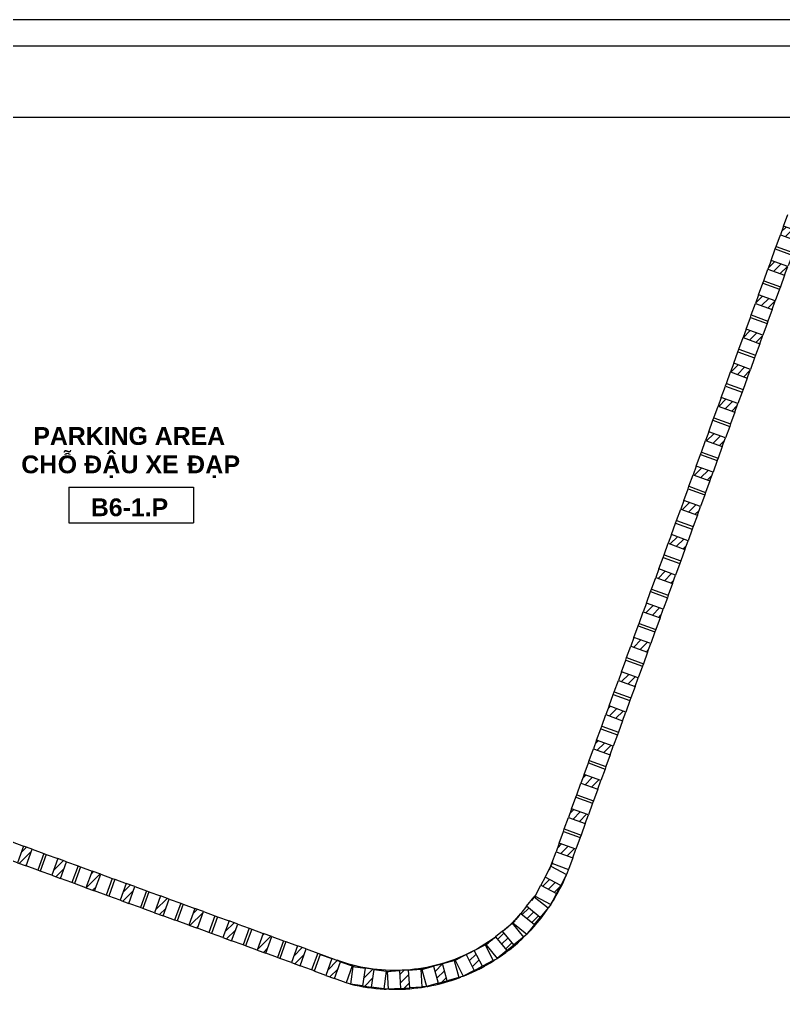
# Model space of a CAD drawing. Header units: millimetres. Extents: x -32090 to 18410, y 18847 to 76047.
# Drawn here: x -14920 to -10622, y 70566 to 76047 of the extents above; entities that cross this region are included whole.
import ezdxf

# ---------------------------------------------------------------- set-up
doc = ezdxf.new("R2010")
doc.units = ezdxf.units.MM
for name, color, linetype, lineweight in [('A-AREA-IDEN', 2, 'Continuous', 9), ('A-FLOR', 192, 'Continuous', 5), ('A-GLAZ-CURT', 52, 'Continuous', 5), ('A-GLAZ-CWMG', 51, 'Continuous', 5), ('A-WALL', 113, 'Continuous', 5)]:
    doc.layers.add(name, color=color, linetype=linetype, lineweight=lineweight)
doc.styles.add('Arial_B', font='arialbd.ttf', dxfattribs={"height": 100})
doc.styles.add('Arial_B_1', font='arialbd.ttf', dxfattribs={"height": 100})

# ---------------------------------------------------------------- blocks, each defined once
blk = doc.blocks.new('GUTTER_1 - GUTTER_1-8544427-1st Traffic Floor Plan - Pedestrian')
at = {"layer": 'A-FLOR'}
for p, q in [((-32089.9, 76047.2), (18410.1, 76047.2)), ((18260.1, 75897.2), (-31939.9, 75897.2))]:
    blk.add_line(p, q, dxfattribs=at)
blk = doc.blocks.new('X Block - X Block-V652-1st Traffic Floor Plan - Pedestrian')
at = {"layer": 'A-GLAZ-CURT'}
h = blk.add_hatch(dxfattribs=at)
h.set_pattern_fill('FP_646', color=256, style=0, pattern_type=2)
h.set_pattern_definition([(65, (38385.587, -61949.525), (-31.720773, 14.79164), [])])
h.paths.add_polyline_path([(18.3, -50), (18.3, 50), (-33.3, 50), (-33.3, -50), (-12.2, -50)])
for p, q in [((-102.5, 50), (-102.5, -50)), ((-102.5, 50), (-33.3, 50)), ((18.3, 50), (-33.3, 50)), ((-33.3, 50), (-33.3, -50)), ((18.3, -50), (18.3, 50)), ((18.3, 50), (87.5, 50)), ((87.5, 50), (87.5, -50)), ((-33.3, -50), (-102.5, -50)), ((-33.3, -50), (18.3, -50)), ((87.5, -50), (18.3, -50))]:
    blk.add_line(p, q, dxfattribs=at)
blk = doc.blocks.new('X Block - X Block-V653-1st Traffic Floor Plan - Pedestrian')
at = {"layer": 'A-GLAZ-CURT'}
h = blk.add_hatch(dxfattribs=at)
h.set_pattern_fill('FP_647', color=256, style=0, pattern_type=2)
h.set_pattern_definition([(65, (38180.587, -61949.525), (-31.720773, 14.79164), [])])
h.paths.add_polyline_path([(-33.3, 50), (-33.3, -50), (18.3, -50), (18.3, 50)])
for p, q in [((-102.5, 50), (-102.5, -50)), ((-102.5, 50), (-33.3, 50)), ((18.3, 50), (-33.3, 50)), ((-33.3, 50), (-33.3, -50)), ((18.3, -50), (18.3, 50)), ((18.3, 50), (87.5, 50)), ((87.5, 50), (87.5, -50)), ((-33.3, -50), (-102.5, -50)), ((-33.3, -50), (18.3, -50)), ((87.5, -50), (18.3, -50))]:
    blk.add_line(p, q, dxfattribs=at)
blk = doc.blocks.new('X Block - X Block-V654-1st Traffic Floor Plan - Pedestrian')
at = {"layer": 'A-GLAZ-CURT'}
h = blk.add_hatch(dxfattribs=at)
h.set_pattern_fill('FP_648', color=256, style=0, pattern_type=2)
h.set_pattern_definition([(65, (37975.587, -61949.525), (-31.720773, 14.79164), [])])
h.paths.add_polyline_path([(-33.3, 50), (-33.3, -50), (18.3, -50), (18.3, 50)])
for p, q in [((-102.5, 50), (-102.5, -50)), ((-102.5, 50), (-33.3, 50)), ((18.3, 50), (-33.3, 50)), ((-33.3, 50), (-33.3, -50)), ((18.3, -50), (18.3, 50)), ((18.3, 50), (87.5, 50)), ((87.5, 50), (87.5, -50)), ((-33.3, -50), (-102.5, -50)), ((-33.3, -50), (18.3, -50)), ((87.5, -50), (18.3, -50))]:
    blk.add_line(p, q, dxfattribs=at)
blk = doc.blocks.new('X Block - X Block-V655-1st Traffic Floor Plan - Pedestrian')
at = {"layer": 'A-GLAZ-CURT'}
h = blk.add_hatch(dxfattribs=at)
h.set_pattern_fill('FP_649', color=256, style=0, pattern_type=2)
h.set_pattern_definition([(65, (37770.587, -61949.525), (-31.720773, 14.79164), [])])
h.paths.add_polyline_path([(18.3, -50), (18.3, 50), (-33.3, 50), (-33.3, -50), (-12, -50)])
for p, q in [((-102.5, 50), (-102.5, -50)), ((-102.5, 50), (-33.3, 50)), ((18.3, 50), (-33.3, 50)), ((-33.3, 50), (-33.3, -50)), ((18.3, -50), (18.3, 50)), ((18.3, 50), (87.5, 50)), ((87.5, 50), (87.5, -50)), ((-33.3, -50), (-102.5, -50)), ((-33.3, -50), (18.3, -50)), ((87.5, -50), (18.3, -50))]:
    blk.add_line(p, q, dxfattribs=at)
blk = doc.blocks.new('X Block - X Block-V656-1st Traffic Floor Plan - Pedestrian')
at = {"layer": 'A-GLAZ-CURT'}
h = blk.add_hatch(dxfattribs=at)
h.set_pattern_fill('FP_650', color=256, style=0, pattern_type=2)
h.set_pattern_definition([(65, (37565.587, -61949.525), (-31.720773, 14.79164), [])])
h.paths.add_polyline_path([(18.3, -50), (18.3, 50), (-33.3, 50), (-33.3, -50)])
for p, q in [((-102.5, 50), (-102.5, -50)), ((-102.5, 50), (-33.3, 50)), ((18.3, 50), (-33.3, 50)), ((-33.3, 50), (-33.3, -50)), ((18.3, -50), (18.3, 50)), ((18.3, 50), (87.5, 50)), ((87.5, 50), (87.5, -50)), ((-33.3, -50), (-102.5, -50)), ((-33.3, -50), (18.3, -50)), ((87.5, -50), (18.3, -50))]:
    blk.add_line(p, q, dxfattribs=at)
blk = doc.blocks.new('X Block - X Block-V657-1st Traffic Floor Plan - Pedestrian')
at = {"layer": 'A-GLAZ-CURT'}
h = blk.add_hatch(dxfattribs=at)
h.set_pattern_fill('FP_651', color=256, style=0, pattern_type=2)
h.set_pattern_definition([(65, (37360.587, -61949.525), (-31.720773, 14.79164), [])])
h.paths.add_polyline_path([(-33.3, 50), (-33.3, -50), (18.3, -50), (18.3, 50)])
for p, q in [((-102.5, 50), (-102.5, -50)), ((-102.5, 50), (-33.3, 50)), ((18.3, 50), (-33.3, 50)), ((-33.3, 50), (-33.3, -50)), ((18.3, -50), (18.3, 50)), ((18.3, 50), (87.5, 50)), ((87.5, 50), (87.5, -50)), ((-33.3, -50), (-102.5, -50)), ((-33.3, -50), (18.3, -50)), ((87.5, -50), (18.3, -50))]:
    blk.add_line(p, q, dxfattribs=at)
blk = doc.blocks.new('X Block - X Block-V658-1st Traffic Floor Plan - Pedestrian')
at = {"layer": 'A-GLAZ-CURT'}
h = blk.add_hatch(dxfattribs=at)
h.set_pattern_fill('FP_652', color=256, style=0, pattern_type=2)
h.set_pattern_definition([(65, (37155.587, -61949.525), (-31.720773, 14.79164), [])])
h.paths.add_polyline_path([(18.3, -50), (18.3, 50), (-33.3, 50), (-33.3, -50), (-11.8, -50)])
for p, q in [((-102.5, 50), (-102.5, -50)), ((-102.5, 50), (-33.3, 50)), ((18.3, 50), (-33.3, 50)), ((-33.3, 50), (-33.3, -50)), ((18.3, -50), (18.3, 50)), ((18.3, 50), (87.5, 50)), ((87.5, 50), (87.5, -50)), ((-33.3, -50), (-102.5, -50)), ((-33.3, -50), (18.3, -50)), ((87.5, -50), (18.3, -50))]:
    blk.add_line(p, q, dxfattribs=at)
blk = doc.blocks.new('X Block - X Block-V659-1st Traffic Floor Plan - Pedestrian')
at = {"layer": 'A-GLAZ-CURT'}
h = blk.add_hatch(dxfattribs=at)
h.set_pattern_fill('FP_653', color=256, style=0, pattern_type=2)
h.set_pattern_definition([(65, (36950.587, -61949.525), (-31.720773, 14.79164), [])])
h.paths.add_polyline_path([(18.3, -50), (18.3, 50), (-33.3, 50), (-33.3, -50), (3.3, -50)])
for p, q in [((-102.5, 50), (-102.5, -50)), ((-102.5, 50), (-33.3, 50)), ((18.3, 50), (-33.3, 50)), ((-33.3, 50), (-33.3, -50)), ((18.3, -50), (18.3, 50)), ((18.3, 50), (87.5, 50)), ((87.5, 50), (87.5, -50)), ((-33.3, -50), (-102.5, -50)), ((-33.3, -50), (18.3, -50)), ((87.5, -50), (18.3, -50))]:
    blk.add_line(p, q, dxfattribs=at)
blk = doc.blocks.new('X Block - X Block-V660-1st Traffic Floor Plan - Pedestrian')
at = {"layer": 'A-GLAZ-CURT'}
h = blk.add_hatch(dxfattribs=at)
h.set_pattern_fill('FP_654', color=256, style=0, pattern_type=2)
h.set_pattern_definition([(65, (36753.087, -61949.525), (-31.720773, 14.79164), [])])
h.paths.add_polyline_path([(25.8, -50), (25.8, 50), (-25.8, 50), (-25.8, -50)])
for p, q in [((-95, 50), (-95, -50)), ((-95, 50), (-25.8, 50)), ((25.8, 50), (-25.8, 50)), ((-25.8, 50), (-25.8, -50)), ((25.8, -50), (25.8, 50)), ((25.8, 50), (95, 50)), ((95, 50), (95, -50)), ((-25.8, -50), (-95, -50)), ((-25.8, -50), (25.8, -50)), ((95, -50), (25.8, -50))]:
    blk.add_line(p, q, dxfattribs=at)
blk = doc.blocks.new('Rectangular Mullion - 15 x 100mm-V155-1st Traffic Floor Plan - Pedestrian')
at = {"layer": 'A-GLAZ-CWMG'}
for p, q in [((-23149.9, 65882), (-23134.9, 65882)), ((-23134.9, 65782), (-23149.9, 65782))]:
    blk.add_line(p, q, dxfattribs=at)
blk = doc.blocks.new('X Block - X Block-V668-1st Traffic Floor Plan - Pedestrian')
at = {"layer": 'A-GLAZ-CURT'}
h = blk.add_hatch(dxfattribs=at)
h.set_pattern_fill('FP_663', color=256, style=0, pattern_type=2)
h.set_pattern_definition([(335, (-63027.73, -35543.43), (14.79164, 31.720773), [])])
h.paths.add_polyline_path([(-33.3, -50), (18.3, -50), (18.3, 50), (-33.3, 50)])
for p, q in [((-102.5, 50), (-102.5, -50)), ((-102.5, 50), (-33.3, 50)), ((18.3, 50), (-33.3, 50)), ((-33.3, 50), (-33.3, -50)), ((18.3, -50), (18.3, 50)), ((18.3, 50), (87.5, 50)), ((87.5, 50), (87.5, -50)), ((-33.3, -50), (-102.5, -50)), ((-33.3, -50), (18.3, -50)), ((87.5, -50), (18.3, -50))]:
    blk.add_line(p, q, dxfattribs=at)
blk = doc.blocks.new('X Block - X Block-V669-1st Traffic Floor Plan - Pedestrian')
at = {"layer": 'A-GLAZ-CURT'}
h = blk.add_hatch(dxfattribs=at)
h.set_pattern_fill('FP_664', color=256, style=0, pattern_type=2)
h.set_pattern_definition([(335, (-63232.73, -35543.43), (14.79164, 31.720773), [])])
h.paths.add_polyline_path([(18.3, 50), (-33.3, 50), (-33.3, -50), (18.3, -50)])
for p, q in [((-102.5, 50), (-102.5, -50)), ((-102.5, 50), (-33.3, 50)), ((18.3, 50), (-33.3, 50)), ((-33.3, 50), (-33.3, -50)), ((18.3, -50), (18.3, 50)), ((18.3, 50), (87.5, 50)), ((87.5, 50), (87.5, -50)), ((-33.3, -50), (-102.5, -50)), ((-33.3, -50), (18.3, -50)), ((87.5, -50), (18.3, -50))]:
    blk.add_line(p, q, dxfattribs=at)
blk = doc.blocks.new('X Block - X Block-V670-1st Traffic Floor Plan - Pedestrian')
at = {"layer": 'A-GLAZ-CURT'}
h = blk.add_hatch(dxfattribs=at)
h.set_pattern_fill('FP_665', color=256, style=0, pattern_type=2)
h.set_pattern_definition([(335, (-63437.73, -35543.43), (14.79164, 31.720773), [])])
h.paths.add_polyline_path([(-33.3, 50), (-33.3, -50), (18.3, -50), (18.3, 50)])
for p, q in [((-102.5, 50), (-102.5, -50)), ((-102.5, 50), (-33.3, 50)), ((18.3, 50), (-33.3, 50)), ((-33.3, 50), (-33.3, -50)), ((18.3, -50), (18.3, 50)), ((18.3, 50), (87.5, 50)), ((87.5, 50), (87.5, -50)), ((-33.3, -50), (-102.5, -50)), ((-33.3, -50), (18.3, -50)), ((87.5, -50), (18.3, -50))]:
    blk.add_line(p, q, dxfattribs=at)
blk = doc.blocks.new('X Block - X Block-V671-1st Traffic Floor Plan - Pedestrian')
at = {"layer": 'A-GLAZ-CURT'}
h = blk.add_hatch(dxfattribs=at)
h.set_pattern_fill('FP_666', color=256, style=0, pattern_type=2)
h.set_pattern_definition([(335, (-63642.73, -35543.43), (14.79164, 31.720773), [])])
h.paths.add_polyline_path([(-33.3, -50), (18.3, -50), (18.3, 50), (-33.3, 50)])
for p, q in [((-102.5, 50), (-102.5, -50)), ((-102.5, 50), (-33.3, 50)), ((18.3, 50), (-33.3, 50)), ((-33.3, 50), (-33.3, -50)), ((18.3, -50), (18.3, 50)), ((18.3, 50), (87.5, 50)), ((87.5, 50), (87.5, -50)), ((-33.3, -50), (-102.5, -50)), ((-33.3, -50), (18.3, -50)), ((87.5, -50), (18.3, -50))]:
    blk.add_line(p, q, dxfattribs=at)
blk = doc.blocks.new('X Block - X Block-V672-1st Traffic Floor Plan - Pedestrian')
at = {"layer": 'A-GLAZ-CURT'}
h = blk.add_hatch(dxfattribs=at)
h.set_pattern_fill('FP_667', color=256, style=0, pattern_type=2)
h.set_pattern_definition([(335, (-63847.73, -35543.43), (14.791639, 31.720773), [])])
h.paths.add_polyline_path([(18.3, 50), (-33.3, 50), (-33.3, -50), (18.3, -50)])
for p, q in [((-102.5, 50), (-102.5, -50)), ((-102.5, 50), (-33.3, 50)), ((18.3, 50), (-33.3, 50)), ((-33.3, 50), (-33.3, -50)), ((18.3, -50), (18.3, 50)), ((18.3, 50), (87.5, 50)), ((87.5, 50), (87.5, -50)), ((-33.3, -50), (-102.5, -50)), ((-33.3, -50), (18.3, -50)), ((87.5, -50), (18.3, -50))]:
    blk.add_line(p, q, dxfattribs=at)
blk = doc.blocks.new('X Block - X Block-V673-1st Traffic Floor Plan - Pedestrian')
at = {"layer": 'A-GLAZ-CURT'}
h = blk.add_hatch(dxfattribs=at)
h.set_pattern_fill('FP_668', color=256, style=0, pattern_type=2)
h.set_pattern_definition([(335, (-64052.73, -35543.43), (14.791639, 31.720773), [])])
h.paths.add_polyline_path([(-33.3, -50), (18.3, -50), (18.3, 50), (-33.3, 50)])
for p, q in [((-102.5, 50), (-102.5, -50)), ((-102.5, 50), (-33.3, 50)), ((18.3, 50), (-33.3, 50)), ((-33.3, 50), (-33.3, -50)), ((18.3, -50), (18.3, 50)), ((18.3, 50), (87.5, 50)), ((87.5, 50), (87.5, -50)), ((-33.3, -50), (-102.5, -50)), ((-33.3, -50), (18.3, -50)), ((87.5, -50), (18.3, -50))]:
    blk.add_line(p, q, dxfattribs=at)
blk = doc.blocks.new('X Block - X Block-V674-1st Traffic Floor Plan - Pedestrian')
at = {"layer": 'A-GLAZ-CURT'}
h = blk.add_hatch(dxfattribs=at)
h.set_pattern_fill('FP_669', color=256, style=0, pattern_type=2)
h.set_pattern_definition([(335, (-64257.73, -35543.43), (14.791639, 31.720773), [])])
h.paths.add_polyline_path([(-33.3, -50), (18.3, -50), (18.3, 50), (-33.3, 50), (-33.3, 9.3)])
for p, q in [((-102.5, 50), (-102.5, -50)), ((-102.5, 50), (-33.3, 50)), ((18.3, 50), (-33.3, 50)), ((-33.3, 50), (-33.3, -50)), ((18.3, -50), (18.3, 50)), ((18.3, 50), (87.5, 50)), ((87.5, 50), (87.5, -50)), ((-33.3, -50), (-102.5, -50)), ((-33.3, -50), (18.3, -50)), ((87.5, -50), (18.3, -50))]:
    blk.add_line(p, q, dxfattribs=at)
blk = doc.blocks.new('X Block - X Block-V675-1st Traffic Floor Plan - Pedestrian')
at = {"layer": 'A-GLAZ-CURT'}
h = blk.add_hatch(dxfattribs=at)
h.set_pattern_fill('FP_670', color=256, style=0, pattern_type=2)
h.set_pattern_definition([(335, (-64462.73, -35543.43), (14.791639, 31.720773), [])])
h.paths.add_polyline_path([(18.3, 50), (-33.3, 50), (-33.3, -50), (18.3, -50)])
for p, q in [((-102.5, 50), (-102.5, -50)), ((-102.5, 50), (-33.3, 50)), ((18.3, 50), (-33.3, 50)), ((-33.3, 50), (-33.3, -50)), ((18.3, -50), (18.3, 50)), ((18.3, 50), (87.5, 50)), ((87.5, 50), (87.5, -50)), ((-33.3, -50), (-102.5, -50)), ((-33.3, -50), (18.3, -50)), ((87.5, -50), (18.3, -50))]:
    blk.add_line(p, q, dxfattribs=at)
blk = doc.blocks.new('X Block - X Block-V676-1st Traffic Floor Plan - Pedestrian')
at = {"layer": 'A-GLAZ-CURT'}
h = blk.add_hatch(dxfattribs=at)
h.set_pattern_fill('FP_671', color=256, style=0, pattern_type=2)
h.set_pattern_definition([(335, (-64667.73, -35543.43), (14.791639, 31.720773), [])])
h.paths.add_polyline_path([(18.3, 50), (-33.3, 50), (-33.3, -50), (18.3, -50)])
for p, q in [((-102.5, 50), (-102.5, -50)), ((-102.5, 50), (-33.3, 50)), ((18.3, 50), (-33.3, 50)), ((-33.3, 50), (-33.3, -50)), ((18.3, -50), (18.3, 50)), ((18.3, 50), (87.5, 50)), ((87.5, 50), (87.5, -50)), ((-33.3, -50), (-102.5, -50)), ((-33.3, -50), (18.3, -50)), ((87.5, -50), (18.3, -50))]:
    blk.add_line(p, q, dxfattribs=at)
blk = doc.blocks.new('X Block - X Block-V677-1st Traffic Floor Plan - Pedestrian')
at = {"layer": 'A-GLAZ-CURT'}
h = blk.add_hatch(dxfattribs=at)
h.set_pattern_fill('FP_672', color=256, style=0, pattern_type=2)
h.set_pattern_definition([(335, (-64872.73, -35543.43), (14.791639, 31.720773), [])])
h.paths.add_polyline_path([(-33.3, -50), (18.3, -50), (18.3, 50), (-33.3, 50)])
for p, q in [((-102.5, 50), (-102.5, -50)), ((-102.5, 50), (-33.3, 50)), ((18.3, 50), (-33.3, 50)), ((-33.3, 50), (-33.3, -50)), ((18.3, -50), (18.3, 50)), ((18.3, 50), (87.5, 50)), ((87.5, 50), (87.5, -50)), ((-33.3, -50), (-102.5, -50)), ((-33.3, -50), (18.3, -50)), ((87.5, -50), (18.3, -50))]:
    blk.add_line(p, q, dxfattribs=at)
blk = doc.blocks.new('X Block - X Block-V678-1st Traffic Floor Plan - Pedestrian')
at = {"layer": 'A-GLAZ-CURT'}
h = blk.add_hatch(dxfattribs=at)
h.set_pattern_fill('FP_673', color=256, style=0, pattern_type=2)
h.set_pattern_definition([(335, (-65077.73, -35543.43), (14.791639, 31.720773), [])])
h.paths.add_polyline_path([(18.3, 50), (-33.3, 50), (-33.3, -50), (18.3, -50)])
for p, q in [((-102.5, 50), (-102.5, -50)), ((-102.5, 50), (-33.3, 50)), ((18.3, 50), (-33.3, 50)), ((-33.3, 50), (-33.3, -50)), ((18.3, -50), (18.3, 50)), ((18.3, 50), (87.5, 50)), ((87.5, 50), (87.5, -50)), ((-33.3, -50), (-102.5, -50)), ((-33.3, -50), (18.3, -50)), ((87.5, -50), (18.3, -50))]:
    blk.add_line(p, q, dxfattribs=at)
blk = doc.blocks.new('X Block - X Block-V679-1st Traffic Floor Plan - Pedestrian')
at = {"layer": 'A-GLAZ-CURT'}
h = blk.add_hatch(dxfattribs=at)
h.set_pattern_fill('FP_674', color=256, style=0, pattern_type=2)
h.set_pattern_definition([(335, (-65282.73, -35543.43), (14.791639, 31.720773), [])])
h.paths.add_polyline_path([(18.3, 50), (-33.3, 50), (-33.3, -50), (18.3, -50)])
for p, q in [((-102.5, 50), (-102.5, -50)), ((-102.5, 50), (-33.3, 50)), ((18.3, 50), (-33.3, 50)), ((-33.3, 50), (-33.3, -50)), ((18.3, -50), (18.3, 50)), ((18.3, 50), (87.5, 50)), ((87.5, 50), (87.5, -50)), ((-33.3, -50), (-102.5, -50)), ((-33.3, -50), (18.3, -50)), ((87.5, -50), (18.3, -50))]:
    blk.add_line(p, q, dxfattribs=at)
blk = doc.blocks.new('X Block - X Block-V680-1st Traffic Floor Plan - Pedestrian')
at = {"layer": 'A-GLAZ-CURT'}
h = blk.add_hatch(dxfattribs=at)
h.set_pattern_fill('FP_675', color=256, style=0, pattern_type=2)
h.set_pattern_definition([(335, (-65487.73, -35543.43), (14.791639, 31.720773), [])])
h.paths.add_polyline_path([(18.3, 50), (-33.3, 50), (-33.3, -50), (18.3, -50)])
for p, q in [((-102.5, 50), (-102.5, -50)), ((-102.5, 50), (-33.3, 50)), ((18.3, 50), (-33.3, 50)), ((-33.3, 50), (-33.3, -50)), ((18.3, -50), (18.3, 50)), ((18.3, 50), (87.5, 50)), ((87.5, 50), (87.5, -50)), ((-33.3, -50), (-102.5, -50)), ((-33.3, -50), (18.3, -50)), ((87.5, -50), (18.3, -50))]:
    blk.add_line(p, q, dxfattribs=at)
blk = doc.blocks.new('X Block - X Block-V681-1st Traffic Floor Plan - Pedestrian')
at = {"layer": 'A-GLAZ-CURT'}
h = blk.add_hatch(dxfattribs=at)
h.set_pattern_fill('FP_676', color=256, style=0, pattern_type=2)
h.set_pattern_definition([(335, (-65692.73, -35543.43), (14.791639, 31.720773), [])])
h.paths.add_polyline_path([(-33.3, 50), (-33.3, -50), (18.3, -50), (18.3, 50)])
for p, q in [((-102.5, 50), (-102.5, -50)), ((-102.5, 50), (-33.3, 50)), ((18.3, 50), (-33.3, 50)), ((-33.3, 50), (-33.3, -50)), ((18.3, -50), (18.3, 50)), ((18.3, 50), (87.5, 50)), ((87.5, 50), (87.5, -50)), ((-33.3, -50), (-102.5, -50)), ((-33.3, -50), (18.3, -50)), ((87.5, -50), (18.3, -50))]:
    blk.add_line(p, q, dxfattribs=at)
blk = doc.blocks.new('X Block - X Block-V682-1st Traffic Floor Plan - Pedestrian')
at = {"layer": 'A-GLAZ-CURT'}
h = blk.add_hatch(dxfattribs=at)
h.set_pattern_fill('FP_677', color=256, style=0, pattern_type=2)
h.set_pattern_definition([(335, (-65897.73, -35543.43), (14.791639, 31.720773), [])])
h.paths.add_polyline_path([(-33.3, -50), (18.3, -50), (18.3, 50), (-33.3, 50), (-33.3, -9.1)])
for p, q in [((-102.5, 50), (-102.5, -50)), ((-102.5, 50), (-33.3, 50)), ((18.3, 50), (-33.3, 50)), ((-33.3, 50), (-33.3, -50)), ((18.3, -50), (18.3, 50)), ((18.3, 50), (87.5, 50)), ((87.5, 50), (87.5, -50)), ((-33.3, -50), (-102.5, -50)), ((-33.3, -50), (18.3, -50)), ((87.5, -50), (18.3, -50))]:
    blk.add_line(p, q, dxfattribs=at)
blk = doc.blocks.new('X Block - X Block-V683-1st Traffic Floor Plan - Pedestrian')
at = {"layer": 'A-GLAZ-CURT'}
h = blk.add_hatch(dxfattribs=at)
h.set_pattern_fill('FP_678', color=256, style=0, pattern_type=2)
h.set_pattern_definition([(335, (-66102.73, -35543.43), (14.791639, 31.720773), [])])
h.paths.add_polyline_path([(18.3, 50), (-33.3, 50), (-33.3, -50), (18.3, -50)])
for p, q in [((-102.5, 50), (-102.5, -50)), ((-102.5, 50), (-33.3, 50)), ((18.3, 50), (-33.3, 50)), ((-33.3, 50), (-33.3, -50)), ((18.3, -50), (18.3, 50)), ((18.3, 50), (87.5, 50)), ((87.5, 50), (87.5, -50)), ((-33.3, -50), (-102.5, -50)), ((-33.3, -50), (18.3, -50)), ((87.5, -50), (18.3, -50))]:
    blk.add_line(p, q, dxfattribs=at)
blk = doc.blocks.new('X Block - X Block-V684-1st Traffic Floor Plan - Pedestrian')
at = {"layer": 'A-GLAZ-CURT'}
h = blk.add_hatch(dxfattribs=at)
h.set_pattern_fill('FP_679', color=256, style=0, pattern_type=2)
h.set_pattern_definition([(335, (-66307.73, -35543.43), (14.791639, 31.720773), [])])
h.paths.add_polyline_path([(18.3, 50), (-33.3, 50), (-33.3, -50), (18.3, -50)])
for p, q in [((-102.5, 50), (-102.5, -50)), ((-102.5, 50), (-33.3, 50)), ((18.3, 50), (-33.3, 50)), ((-33.3, 50), (-33.3, -50)), ((18.3, -50), (18.3, 50)), ((18.3, 50), (87.5, 50)), ((87.5, 50), (87.5, -50)), ((-33.3, -50), (-102.5, -50)), ((-33.3, -50), (18.3, -50)), ((87.5, -50), (18.3, -50))]:
    blk.add_line(p, q, dxfattribs=at)
blk = doc.blocks.new('X Block - X Block-V685-1st Traffic Floor Plan - Pedestrian')
at = {"layer": 'A-GLAZ-CURT'}
h = blk.add_hatch(dxfattribs=at)
h.set_pattern_fill('FP_680', color=256, style=0, pattern_type=2)
h.set_pattern_definition([(335, (-66512.73, -35543.43), (14.791639, 31.720773), [])])
h.paths.add_polyline_path([(-33.3, -50), (18.3, -50), (18.3, 50), (-33.3, 50), (-33.3, -35.6)])
for p, q in [((-102.5, 50), (-102.5, -50)), ((-102.5, 50), (-33.3, 50)), ((18.3, 50), (-33.3, 50)), ((-33.3, 50), (-33.3, -50)), ((18.3, -50), (18.3, 50)), ((18.3, 50), (87.5, 50)), ((87.5, 50), (87.5, -50)), ((-33.3, -50), (-102.5, -50)), ((-33.3, -50), (18.3, -50)), ((87.5, -50), (22.4, -50))]:
    blk.add_line(p, q, dxfattribs=at)
blk = doc.blocks.new('X Block - X Block-V686-1st Traffic Floor Plan - Pedestrian')
at = {"layer": 'A-GLAZ-CURT'}
h = blk.add_hatch(dxfattribs=at)
h.set_pattern_fill('FP_681', color=256, style=0, pattern_type=2)
h.set_pattern_definition([(335, (-66710.23, -35543.43), (14.791639, 31.720773), [])])
h.paths.add_polyline_path([(25.8, 50), (-25.8, 50), (-25.8, -50), (25.8, -50)])
for p, q in [((-95, 50), (-95, -50)), ((-95, 50), (-25.8, 50)), ((25.8, 50), (-25.8, 50)), ((-25.8, 50), (-25.8, -50)), ((25.8, -50), (25.8, 50)), ((25.8, 50), (95, 50)), ((-25.8, -50), (-95, -50)), ((-25.8, -50), (25.8, -50)), ((95, -50), (25.8, -50))]:
    blk.add_line(p, q, dxfattribs=at)
blk = doc.blocks.new('Rectangular Mullion - 15 x 100mm-V501-1st Traffic Floor Plan - Pedestrian')
at = {"layer": 'A-GLAZ-CWMG'}
for p, q in [((-12991.4, 22638), (-12977.3, 22643.1)), ((-12943.1, 22549.2), (-12957.2, 22544))]:
    blk.add_line(p, q, dxfattribs=at)
blk = doc.blocks.new('X Block - X Block-V687-1st Traffic Floor Plan - Pedestrian')
at = {"layer": 'A-GLAZ-CURT'}
h = blk.add_hatch(dxfattribs=at)
h.set_pattern_fill('FP_682', color=256, style=0, pattern_type=2)
h.set_pattern_definition([(64.808, (36331.91, -62069.894), (-31.671027, 14.897853), [])])
h.paths.add_polyline_path([(18.3, -50), (18.3, 50), (-33.3, 50), (-33.3, -50), (-12.6, -50)])
for p, q in [((-102.5, 50), (-102.5, -50)), ((-102.5, 50), (-33.3, 50)), ((18.3, 50), (-33.3, 50)), ((-33.3, 50), (-33.3, -50)), ((18.3, -50), (18.3, 50)), ((18.3, 50), (87.5, 50)), ((87.5, 50), (87.5, -50)), ((-33.3, -50), (-102.5, -50)), ((-33.3, -50), (18.3, -50)), ((87.5, -50), (18.3, -50))]:
    blk.add_line(p, q, dxfattribs=at)
blk = doc.blocks.new('X Block - X Block-V688-1st Traffic Floor Plan - Pedestrian')
at = {"layer": 'A-GLAZ-CURT'}
h = blk.add_hatch(dxfattribs=at)
h.set_pattern_fill('FP_683', color=256, style=0, pattern_type=2)
h.set_pattern_definition([(53.042, (22708.33, -68153.562), (-27.967676, 21.04303), [])])
h.paths.add_polyline_path([(-33.3, 50), (-33.3, -50), (18.3, -50), (18.3, 50)])
for p, q in [((-102.5, 50), (-102.5, -50)), ((-102.5, 50), (-33.3, 50)), ((18.3, 50), (-33.3, 50)), ((-33.3, 50), (-33.3, -50)), ((18.3, -50), (18.3, 50)), ((18.3, 50), (87.5, 50)), ((87.5, 50), (87.5, -50)), ((-33.3, -50), (-102.5, -50)), ((-33.3, -50), (18.3, -50)), ((87.5, -50), (18.3, -50))]:
    blk.add_line(p, q, dxfattribs=at)
blk = doc.blocks.new('X Block - X Block-V689-1st Traffic Floor Plan - Pedestrian')
at = {"layer": 'A-GLAZ-CURT'}
h = blk.add_hatch(dxfattribs=at)
h.set_pattern_fill('FP_684', color=256, style=0, pattern_type=2)
h.set_pattern_definition([(41.276, (8130.434, -71331.272), (-23.089042, 26.303918), [])])
h.paths.add_polyline_path([(-33.3, -50), (18.3, -50), (18.3, 50), (-33.3, 50)])
for p, q in [((-102.5, 50), (-102.5, -50)), ((-102.5, 50), (-33.3, 50)), ((18.3, 50), (-33.3, 50)), ((-33.3, 50), (-33.3, -50)), ((18.3, -50), (18.3, 50)), ((18.3, 50), (87.5, 50)), ((87.5, 50), (87.5, -50)), ((-33.3, -50), (-102.5, -50)), ((-33.3, -50), (18.3, -50)), ((87.5, -50), (18.3, -50))]:
    blk.add_line(p, q, dxfattribs=at)
blk = doc.blocks.new('X Block - X Block-V690-1st Traffic Floor Plan - Pedestrian')
at = {"layer": 'A-GLAZ-CURT'}
h = blk.add_hatch(dxfattribs=at)
h.set_pattern_fill('FP_685', color=256, style=0, pattern_type=2)
h.set_pattern_definition([(29.51, (-6789.145, -71469.482), (-17.240141, 30.45944), [])])
h.paths.add_polyline_path([(-33.3, 50), (-33.3, -50), (18.3, -50), (18.3, 50)])
for p, q in [((-102.5, 50), (-102.5, -50)), ((-102.5, 50), (-33.3, 50)), ((18.3, 50), (-33.3, 50)), ((-33.3, 50), (-33.3, -50)), ((18.3, -50), (18.3, 50)), ((18.3, 50), (87.5, 50)), ((87.5, 50), (87.5, -50)), ((-33.3, -50), (-102.5, -50)), ((-33.3, -50), (18.3, -50)), ((87.5, -50), (18.3, -50))]:
    blk.add_line(p, q, dxfattribs=at)
blk = doc.blocks.new('X Block - X Block-V691-1st Traffic Floor Plan - Pedestrian')
at = {"layer": 'A-GLAZ-CURT'}
h = blk.add_hatch(dxfattribs=at)
h.set_pattern_fill('FP_686', color=256, style=0, pattern_type=2)
h.set_pattern_definition([(17.743, (-21423.41, -68562.384), (-10.666178, 33.335156), [])])
h.paths.add_polyline_path([(-33.3, -50), (18.3, -50), (18.3, 50), (-33.3, 50)])
for p, q in [((-102.5, 50), (-102.5, -50)), ((-102.5, 50), (-33.3, 50)), ((18.3, 50), (-33.3, 50)), ((-33.3, 50), (-33.3, -50)), ((18.3, -50), (18.3, 50)), ((18.3, 50), (87.5, 50)), ((87.5, 50), (87.5, -50)), ((-33.3, -50), (-102.5, -50)), ((-33.3, -50), (18.3, -50)), ((87.5, -50), (18.3, -50))]:
    blk.add_line(p, q, dxfattribs=at)
blk = doc.blocks.new('X Block - X Block-V692-1st Traffic Floor Plan - Pedestrian')
at = {"layer": 'A-GLAZ-CURT'}
h = blk.add_hatch(dxfattribs=at)
h.set_pattern_fill('FP_687', color=256, style=0, pattern_type=2)
h.set_pattern_definition([(5.977, (-35157.357, -62732.147), (-3.644523, 34.809732), [])])
h.paths.add_polyline_path([(18.3, 50), (-33.3, 50), (-33.3, -50), (18.3, -50)])
for p, q in [((-102.5, 50), (-102.5, -50)), ((-102.5, 50), (-33.3, 50)), ((18.3, 50), (-33.3, 50)), ((-33.3, 50), (-33.3, -50)), ((18.3, -50), (18.3, 50)), ((18.3, 50), (87.5, 50)), ((87.5, 50), (87.5, -50)), ((-33.3, -50), (-102.5, -50)), ((-33.3, -50), (18.3, -50)), ((87.5, -50), (18.3, -50))]:
    blk.add_line(p, q, dxfattribs=at)
blk = doc.blocks.new('X Block - X Block-V693-1st Traffic Floor Plan - Pedestrian')
at = {"layer": 'A-GLAZ-CURT'}
h = blk.add_hatch(dxfattribs=at)
h.set_pattern_fill('FP_688', color=256, style=0, pattern_type=2)
h.set_pattern_definition([(354.211, (-47413.815, -54223.79), (3.530285, 34.821503), [])])
h.paths.add_polyline_path([(-33.3, -50), (18.3, -50), (18.3, 50), (-33.3, 50)])
for p, q in [((-102.5, 50), (-102.5, -50)), ((-102.5, 50), (-33.3, 50)), ((18.3, 50), (-33.3, 50)), ((-33.3, 50), (-33.3, -50)), ((18.3, -50), (18.3, 50)), ((18.3, 50), (87.5, 50)), ((87.5, 50), (87.5, -50)), ((-33.3, -50), (-102.5, -50)), ((-33.3, -50), (18.3, -50)), ((87.5, -50), (18.3, -50))]:
    blk.add_line(p, q, dxfattribs=at)
blk = doc.blocks.new('X Block - X Block-V694-1st Traffic Floor Plan - Pedestrian')
at = {"layer": 'A-GLAZ-CURT'}
h = blk.add_hatch(dxfattribs=at)
h.set_pattern_fill('FP_689', color=256, style=0, pattern_type=2)
h.set_pattern_definition([(342.876, (-57341.636, -43827.416), (10.305423, 33.448442), [])])
h.paths.add_polyline_path([(25.8, 50), (-25.8, 50), (-25.8, -50), (25.8, -50)])
for p, q in [((-95, 50), (-95, -50)), ((-95, 50), (-25.8, 50)), ((25.8, 50), (-25.8, 50)), ((-25.8, 50), (-25.8, -50)), ((25.8, -50), (25.8, 50)), ((25.8, 50), (95, 50)), ((95, 50), (95, -50)), ((-25.8, -50), (-95, -50)), ((-25.8, -50), (25.8, -50)), ((95, -50), (25.8, -50))]:
    blk.add_line(p, q, dxfattribs=at)
blk = doc.blocks.new('Rectangular Mullion - 15 x 100mm-11144959-1st Traffic Floor Plan - Pedestrian')
at = {"layer": 'A-GLAZ-CWMG'}
for p, q in [((-13048.9, 70726.7), (-13039.7, 70723.3)), ((-13063.9, 70625.8), (-13082.8, 70632.6))]:
    blk.add_line(p, q, dxfattribs=at)
blk = doc.blocks.new('Rectangular Mullion - 15 x 100mm-11142801-1st Traffic Floor Plan - Pedestrian')
at = {"layer": 'A-GLAZ-CWMG'}
for p, q in [((-12856.6, 70697.5), (-12846.9, 70696.1)), ((-13058.7, 70625.1), (-13063.9, 70625.8)), ((-12850.7, 70595.7), (-12870.6, 70598.5))]:
    blk.add_line(p, q, dxfattribs=at)
blk = doc.blocks.new('Rectangular Mullion - 15 x 100mm-11145084-1st Traffic Floor Plan - Pedestrian')
at = {"layer": 'A-GLAZ-CWMG'}
for p, q in [((-12023.8, 71115.7), (-12017.4, 71123.5)), ((-11933.7, 71068), (-11946.3, 71052.5)), ((-12066.4, 70905.3), (-12069.7, 70901.3))]:
    blk.add_line(p, q, dxfattribs=at)
blk = doc.blocks.new('Rectangular Mullion - 15 x 100mm-11145087-1st Traffic Floor Plan - Pedestrian')
at = {"layer": 'A-GLAZ-CWMG'}
blk.add_line((-11931.4, 71072.4), (-11933.7, 71068), dxfattribs=at)
blk = doc.blocks.new('Room Tag - Room Tag-8377849-1st Traffic Floor Plan - Pedestrian')
at = {"layer": 'A-AREA-IDEN'}
for p, q in [((-7, -0.80625), (-7, -4.80625)), ((-7, -0.80625), (7, -0.80625)), ((7, -0.80625), (7, -4.80625)), ((-7, -4.80625), (7, -4.80625))]:
    blk.add_line(p, q, dxfattribs=at)

msp = doc.modelspace()

# ---------------------------------------------------------------- linework, layer by layer
at = {"layer": 'A-FLOR'}
for p, q in [((-31539.9, 75497.2), (17860.1, 75497.2)), ((-11868.6, 71182.5), (-11863.2, 71197.1)), ((-12973.5, 70609), (-12967.7, 70606.9))]:
    msp.add_line(p, q, dxfattribs=at)
for start, end in [(310.5948, 314.2889), (301.4312, 306.5775), (275.7156, 288.5734)]:
    msp.add_arc((-12808.8, 71651.5), 950, start, end, dxfattribs=at)
for points in [[(-11921.8, 71311.4), (-11927.7, 71295.9), (-11934.1, 71280.5), (-11940.8, 71265.3)], [(-11879.1, 71161.6), (-11875.5, 71168.5), (-11872, 71175.5), (-11868.6, 71182.5)], [(-12010.8, 71136), (-12020, 71121.8), (-12029.5, 71107.9), (-12039.4, 71094.2)], [(-11929, 71075.6), (-11920.7, 71088.5), (-11912.7, 71101.5), (-11904.9, 71114.8)], [(-12108.4, 71009.7), (-12134.5, 70981.2), (-12162.4, 70954.3), (-12191.9, 70929.1)], [(-12003.3, 70974.4), (-11990.7, 70989.6), (-11978.5, 71005.1), (-11966.8, 71020.9)], [(-12164.3, 70818.1), (-12149, 70830), (-12134, 70842.4), (-12119.4, 70855.3)], [(-12232.8, 70768.8), (-12224.4, 70774.3), (-12216.1, 70780), (-12207.9, 70785.7)], [(-12256.7, 70753.5), (-12253.7, 70755.3), (-12250.7, 70757.2), (-12247.7, 70759.1)], [(-12459.1, 70656), (-12451.7, 70658.6), (-12444.4, 70661.3), (-12437.1, 70664.1)], [(-12425.4, 70668.6), (-12418.4, 70671.4), (-12411.4, 70674.2), (-12404.5, 70677.1)], [(-12967.7, 70606.9), (-12963.7, 70606.3), (-12959.7, 70605.7), (-12955.7, 70605.2)], [(-12904, 70599.3), (-12887.6, 70597.8), (-12871.2, 70596.8), (-12854.7, 70596.1)], [(-12791.3, 70595.4), (-12771.2, 70595.7), (-12751.2, 70596.7), (-12731.2, 70598.2)], [(-12678.7, 70603.6), (-12665.6, 70605.2), (-12652.6, 70607.1), (-12639.7, 70609.3)], [(-12629.3, 70611), (-12626.1, 70611.6), (-12622.9, 70612.2), (-12619.6, 70612.8)], [(-12567.3, 70623.9), (-12548.2, 70628.4), (-12529.3, 70633.5), (-12510.5, 70639.1)]]:
    msp.add_open_spline(points, degree=3, dxfattribs=at)
for points, knots in [([(-12065, 70906.3), (-12063, 70908.4), (-12054.1, 70917.5), (-12045.3, 70926.8), (-12038.5, 70934.1)], [-0.25643836, -0.25643836, -0.25643836, -0.25643836, -0.25, -0.22753637, -0.22753637, -0.22753637, -0.22753637]), ([(-12242, 70889.2), (-12293.6, 70850.8), (-12456.3, 70753.5), (-12704.6, 70692.8), (-12954.3, 70706.5), (-13075, 70737.4), (-13133.7, 70758.8)], [-0.6292155, -0.6292155, -0.6292155, -0.6292155, -0.5, -0.25, -0.125, 0, 0, 0, 0]), ([(-12355.6, 70699.1), (-12345, 70704.2), (-12327.4, 70713.1), (-12310, 70722.4), (-12303.1, 70726.3)], [-0.52659914, -0.52659914, -0.52659914, -0.52659914, -0.5, -0.48207204, -0.48207204, -0.48207204, -0.48207204])]:
    msp.add_open_spline(points, degree=3, knots=knots, dxfattribs=at)
at = {"layer": 'A-WALL'}
for p, q in [((-11932.6, 71284), (-11925.3, 71304)), ((-11831.3, 71269.8), (-11840.2, 71245.3)), ((-13242.3, 70798.3), (-13034.4, 70722.6)), ((-13261, 70698.7), (-13276.5, 70704.3)), ((-13056.6, 70624.3), (-13058.7, 70625.1))]:
    msp.add_line(p, q, dxfattribs=at)
for radius, start, end in [(1050, 327.7887, 337.2222), (1050, 337.3161, 337.6177), (950, 326.3018, 327.404), (1050, 315.964, 326.0794), (950, 314.386, 315.6071), (1050, 304.1284, 314.1204), (1050, 312.8663, 313.1179), (950, 302.5069, 303.8222), (1050, 306.9943, 311.3333), (1050, 308.8078, 311.1594), (950, 290.6775, 291.9749), (1050, 301.1049, 302.7796), (1050, 303.8306, 304.843), (1050, 303.8306, 304.843), (950, 278.918, 280.0827), (1050, 292.2288, 302.2003), (1050, 295.1827, 298.7823), (1050, 297.2721, 298.7823), (950, 267.261, 268.1572), (1050, 280.2843, 290.3351), (1050, 291.5849, 292.8344), (1050, 291.5849, 292.3991), (1050, 256.4762, 266.8919), (1050, 268.3075, 278.5507)]:
    msp.add_arc((-12811.1, 71645.2), radius, start, end, dxfattribs=at)

# ---------------------------------------------------------------- block references
at = {"layer": 'A-AREA-IDEN', "xscale": 49.99999999999998, "yscale": 49.99999999999998, "zscale": 49.99999999999998}
msp.add_blockref('Room Tag - Room Tag-8377849-1st Traffic Floor Plan - Pedestrian', (-14291.5, 73458.6), dxfattribs=at)
at = {"layer": 'A-FLOR'}
msp.add_blockref('GUTTER_1 - GUTTER_1-8544427-1st Traffic Floor Plan - Pedestrian', (0, 0), dxfattribs=at)
at = {"layer": 'A-GLAZ-CURT'}
for name, p, rotation in [('X Block - X Block-V686-1st Traffic Floor Plan - Pedestrian', (-10583.7, 74843.7), 70.00005923529726), ('X Block - X Block-V685-1st Traffic Floor Plan - Pedestrian', (-10651.3, 74658.1), 70.00005923529726), ('X Block - X Block-V684-1st Traffic Floor Plan - Pedestrian', (-10721.4, 74465.4), 70.00005923529726), ('X Block - X Block-V683-1st Traffic Floor Plan - Pedestrian', (-10791.5, 74272.8), 70.00005923529726), ('X Block - X Block-V682-1st Traffic Floor Plan - Pedestrian', (-10861.6, 74080.2), 70.00005923529726), ('X Block - X Block-V681-1st Traffic Floor Plan - Pedestrian', (-10931.7, 73887.5), 70.00005923529726), ('X Block - X Block-V680-1st Traffic Floor Plan - Pedestrian', (-11001.9, 73694.9), 70.00005923529726), ('X Block - X Block-V679-1st Traffic Floor Plan - Pedestrian', (-11072, 73502.3), 70.00005923529726), ('X Block - X Block-V678-1st Traffic Floor Plan - Pedestrian', (-11142.1, 73309.6), 70.00005923529726), ('X Block - X Block-V677-1st Traffic Floor Plan - Pedestrian', (-11212.2, 73117), 70.00005923529726), ('X Block - X Block-V676-1st Traffic Floor Plan - Pedestrian', (-11282.3, 72924.3), 70.00005923529726), ('X Block - X Block-V675-1st Traffic Floor Plan - Pedestrian', (-11352.4, 72731.7), 70.00005923529726), ('X Block - X Block-V674-1st Traffic Floor Plan - Pedestrian', (-11422.5, 72539.1), 70.00005923529726), ('X Block - X Block-V673-1st Traffic Floor Plan - Pedestrian', (-11492.6, 72346.4), 70.00005923529726), ('X Block - X Block-V672-1st Traffic Floor Plan - Pedestrian', (-11562.8, 72153.8), 70.00005923529726), ('X Block - X Block-V671-1st Traffic Floor Plan - Pedestrian', (-11632.9, 71961.2), 70.00005923529726), ('X Block - X Block-V670-1st Traffic Floor Plan - Pedestrian', (-11703, 71768.5), 70.00005923529726), ('X Block - X Block-V669-1st Traffic Floor Plan - Pedestrian', (-11773.1, 71575.9), 70.00005923529726), ('X Block - X Block-V668-1st Traffic Floor Plan - Pedestrian', (-11843.2, 71383.2), 70.00005923529726), ('X Block - X Block-V652-1st Traffic Floor Plan - Pedestrian', (-14882.7, 71342.1), 340.0000592352971), ('X Block - X Block-V653-1st Traffic Floor Plan - Pedestrian', (-14690.1, 71272), 340.0000592352971), ('X Block - X Block-V654-1st Traffic Floor Plan - Pedestrian', (-14497.5, 71201.9), 340.0000592352971), ('X Block - X Block-V694-1st Traffic Floor Plan - Pedestrian', (-11931.1, 71179.7), 62.1240116464914), ('X Block - X Block-V655-1st Traffic Floor Plan - Pedestrian', (-14304.8, 71131.8), 340.0000592352971), ('X Block - X Block-V656-1st Traffic Floor Plan - Pedestrian', (-14112.2, 71061.7), 340.0000592352971), ('X Block - X Block-V693-1st Traffic Floor Plan - Pedestrian', (-12040.4, 71016.3), 50.78938677117551), ('X Block - X Block-V657-1st Traffic Floor Plan - Pedestrian', (-13919.6, 70991.6), 340.0000592352971), ('X Block - X Block-V658-1st Traffic Floor Plan - Pedestrian', (-13726.9, 70921.5), 340.0000592352971), ('X Block - X Block-V659-1st Traffic Floor Plan - Pedestrian', (-13534.3, 70851.3), 340.0000592352971), ('X Block - X Block-V692-1st Traffic Floor Plan - Pedestrian', (-12184.8, 70872.4), 39.0230870252065), ('X Block - X Block-V660-1st Traffic Floor Plan - Pedestrian', (-13348.7, 70783.8), 340.0000592352971), ('X Block - X Block-V691-1st Traffic Floor Plan - Pedestrian', (-12355.5, 70760.9), 27.25678727923608), ('X Block - X Block-V687-1st Traffic Floor Plan - Pedestrian', (-13148.2, 70709.3), 340.191588295361), ('X Block - X Block-V688-1st Traffic Floor Plan - Pedestrian', (-12950.3, 70660.2), 351.9578880413319), ('X Block - X Block-V689-1st Traffic Floor Plan - Pedestrian', (-12746.5, 70652.5), 3.724187787298486), ('X Block - X Block-V690-1st Traffic Floor Plan - Pedestrian', (-12545.4, 70686.6), 15.49048753326975)]:
    msp.add_blockref(name, p, dxfattribs=dict(at, rotation=rotation))
at = {"layer": 'A-GLAZ-CWMG'}
for name, p, rotation in [('Rectangular Mullion - 15 x 100mm-V155-1st Traffic Floor Plan - Pedestrian', (59158.2, 73978.3), 70.00005923529683), ('Rectangular Mullion - 15 x 100mm-V155-1st Traffic Floor Plan - Pedestrian', (59088.1, 73785.7), 70.0000592352974), ('Rectangular Mullion - 15 x 100mm-V155-1st Traffic Floor Plan - Pedestrian', (59018, 73593.1), 70.0000592352974), ('Rectangular Mullion - 15 x 100mm-V155-1st Traffic Floor Plan - Pedestrian', (58947.9, 73400.4), 70.00005923529709), ('Rectangular Mullion - 15 x 100mm-V155-1st Traffic Floor Plan - Pedestrian', (58877.8, 73207.8), 70.0000592352974), ('Rectangular Mullion - 15 x 100mm-V155-1st Traffic Floor Plan - Pedestrian', (58807.7, 73015.1), 70.00005923529683), ('Rectangular Mullion - 15 x 100mm-V155-1st Traffic Floor Plan - Pedestrian', (58737.6, 72822.5), 70.0000592352974), ('Rectangular Mullion - 15 x 100mm-V155-1st Traffic Floor Plan - Pedestrian', (58667.4, 72629.9), 70.0000592352974), ('Rectangular Mullion - 15 x 100mm-V155-1st Traffic Floor Plan - Pedestrian', (58597.3, 72437.2), 70.0000592352974), ('Rectangular Mullion - 15 x 100mm-V155-1st Traffic Floor Plan - Pedestrian', (58527.2, 72244.6), 70.00005923529683), ('Rectangular Mullion - 15 x 100mm-V155-1st Traffic Floor Plan - Pedestrian', (58457.1, 72052), 70.0000592352974), ('Rectangular Mullion - 15 x 100mm-V155-1st Traffic Floor Plan - Pedestrian', (58387, 71859.3), 70.0000592352974), ('Rectangular Mullion - 15 x 100mm-V155-1st Traffic Floor Plan - Pedestrian', (58316.9, 71666.7), 70.00005923529683), ('Rectangular Mullion - 15 x 100mm-V155-1st Traffic Floor Plan - Pedestrian', (58246.8, 71474), 70.00005923529767), ('Rectangular Mullion - 15 x 100mm-V155-1st Traffic Floor Plan - Pedestrian', (58176.6, 71281.4), 70.0000592352974), ('Rectangular Mullion - 15 x 100mm-V155-1st Traffic Floor Plan - Pedestrian', (58106.5, 71088.8), 70.00005923529683), ('Rectangular Mullion - 15 x 100mm-V155-1st Traffic Floor Plan - Pedestrian', (58036.4, 70896.1), 70.0000592352974), ('Rectangular Mullion - 15 x 100mm-V501-1st Traffic Floor Plan - Pedestrian', (-37453.6, 76061.9), 230.0000707518709), ('Rectangular Mullion - 15 x 100mm-V155-1st Traffic Floor Plan - Pedestrian', (-15562.5, 1532.6), 340.0000592352976), ('Rectangular Mullion - 15 x 100mm-V155-1st Traffic Floor Plan - Pedestrian', (-15369.9, 1462.5), 340.0000592352974), ('Rectangular Mullion - 15 x 100mm-V155-1st Traffic Floor Plan - Pedestrian', (-15177.2, 1392.4), 340.0000592352974), ('Rectangular Mullion - 15 x 100mm-V155-1st Traffic Floor Plan - Pedestrian', (-14984.6, 1322.3), 340.0000592352974), ('Rectangular Mullion - 15 x 100mm-V155-1st Traffic Floor Plan - Pedestrian', (-14791.9, 1252.2), 340.0000592352974), ('Rectangular Mullion - 15 x 100mm-V155-1st Traffic Floor Plan - Pedestrian', (-14599.3, 1182.1), 340.0000592352955), ('Rectangular Mullion - 15 x 100mm-V155-1st Traffic Floor Plan - Pedestrian', (-14406.7, 1111.9), 340.0000592352976), ('Rectangular Mullion - 15 x 100mm-11142801-1st Traffic Floor Plan - Pedestrian', (48368.9, 32222.3), 47.06519898387467), ('Rectangular Mullion - 15 x 100mm-V155-1st Traffic Floor Plan - Pedestrian', (-14214, 1041.8), 340.0000592352974), ('Rectangular Mullion - 15 x 100mm-11142801-1st Traffic Floor Plan - Pedestrian', (39044.2, 20574.8), 35.29889923790423), ('Rectangular Mullion - 15 x 100mm-11142801-1st Traffic Floor Plan - Pedestrian', (27540.4, 11073.6), 23.53259949193792), ('Rectangular Mullion - 15 x 100mm-11142801-1st Traffic Floor Plan - Pedestrian', (14340.7, 4117.9), 11.76629974596666)]:
    msp.add_blockref(name, p, dxfattribs=dict(at, rotation=rotation))
for name in ['Rectangular Mullion - 15 x 100mm-11145084-1st Traffic Floor Plan - Pedestrian', 'Rectangular Mullion - 15 x 100mm-11145087-1st Traffic Floor Plan - Pedestrian', 'Rectangular Mullion - 15 x 100mm-11144959-1st Traffic Floor Plan - Pedestrian', 'Rectangular Mullion - 15 x 100mm-11142801-1st Traffic Floor Plan - Pedestrian']:
    msp.add_blockref(name, (0, 0), dxfattribs=at)

# ---------------------------------------------------------------- texts
at = {"layer": 'A-AREA-IDEN', "char_height": 100, "attachment_point": 1}
for s, insert, width, style in [('PARKING AREA', (-14842.1, 73756), 1330.801, 'Arial_B'), ('\\fArial|b1|i0|c254|p34|;Ỗ', (-14704.8, 73596.3), 132.278, 'Arial_B_1'), ('\\fArial|b1|i0|c254|p34|;Ậ', (-14453.5, 73596.3), 124.262, 'Arial_B_1'), ('CH', (-14909.9, 73596.3), 248.523, 'Arial_B'), ('\\fArial|b1|i0|c0|p34|; ', (-14595.7, 73596.3), 48.101, 'Arial_B'), ('\\fArial|b1|i0|c0|p34|;Đ', (-14556, 73596.3), 124.262, 'Arial_B'), ('U XE ', (-14351, 73596.3), 452.953, 'Arial_B'), ('\\fArial|b1|i0|c0|p34|;Đ', (-13977.2, 73596.3), 124.262, 'Arial_B'), ('\\fArial|b1|i0|c254|p34|;Ạ', (-13874.7, 73596.3), 124.262, 'Arial_B_1'), ('\\fArial|b1|i0|c0|p34|;P', (-13772.2, 73596.3), 116.245, 'Arial_B'), ('B6-1.P', (-14518.4, 73354.9), 537.131, 'Arial_B')]:
    msp.add_mtext(s, dxfattribs=dict(at, insert=insert, width=width, style=style))

doc.saveas('drawing.dxf')
